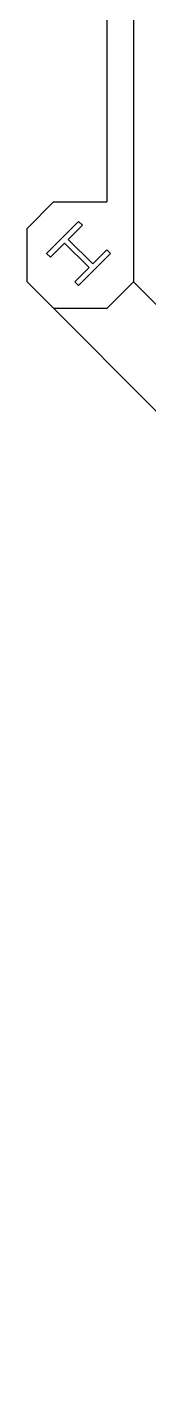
# Model space of a CAD drawing. Header units: inches. Extents: x 843 to 3431, y 843 to 3384.
# Drawn here: x 1924 to 1970, y 1924 to 2431 of the extents above; entities that cross this region are included whole.
import ezdxf

# ---------------------------------------------------------------- set-up
doc = ezdxf.new("R2010")
doc.units = ezdxf.units.IN
doc.header["$MEASUREMENT"] = 0
doc.layers.add('E-B-SHEL', color=2, linetype='Continuous')
doc.layers.add('E-S-COLM', color=8, linetype='Continuous')

msp = doc.modelspace()

# ---------------------------------------------------------------- linework, layer by layer
at = {"layer": 'E-B-SHEL'}
for p, q in [((1964, 2456), (1964, 2336)), ((1954, 2446), (1954, 2366)), ((1924, 2356), (1934, 2366)), ((1934, 2366), (1954, 2366)), ((1924, 2336), (1924, 2356)), ((2336, 1924), (1924, 2336)), ((1964, 2336), (1954, 2326)), ((2336.02, 1964), (1964, 2336.02)), ((1954, 2326), (1934, 2326))]:
    msp.add_line(p, q, dxfattribs=at)
at = {"layer": 'E-S-COLM'}
msp.add_lwpolyline([(1932.78, 2345.2), (1931.37, 2346.61), (1943.39, 2358.63), (1944.8, 2357.22), (1939.5, 2351.91), (1948.69, 2342.72), (1954, 2348.02), (1955.41, 2346.61), (1943.39, 2334.59), (1941.98, 2336), (1947.28, 2341.31), (1938.09, 2350.5)], close=True, dxfattribs=at)

doc.saveas('drawing.dxf')
